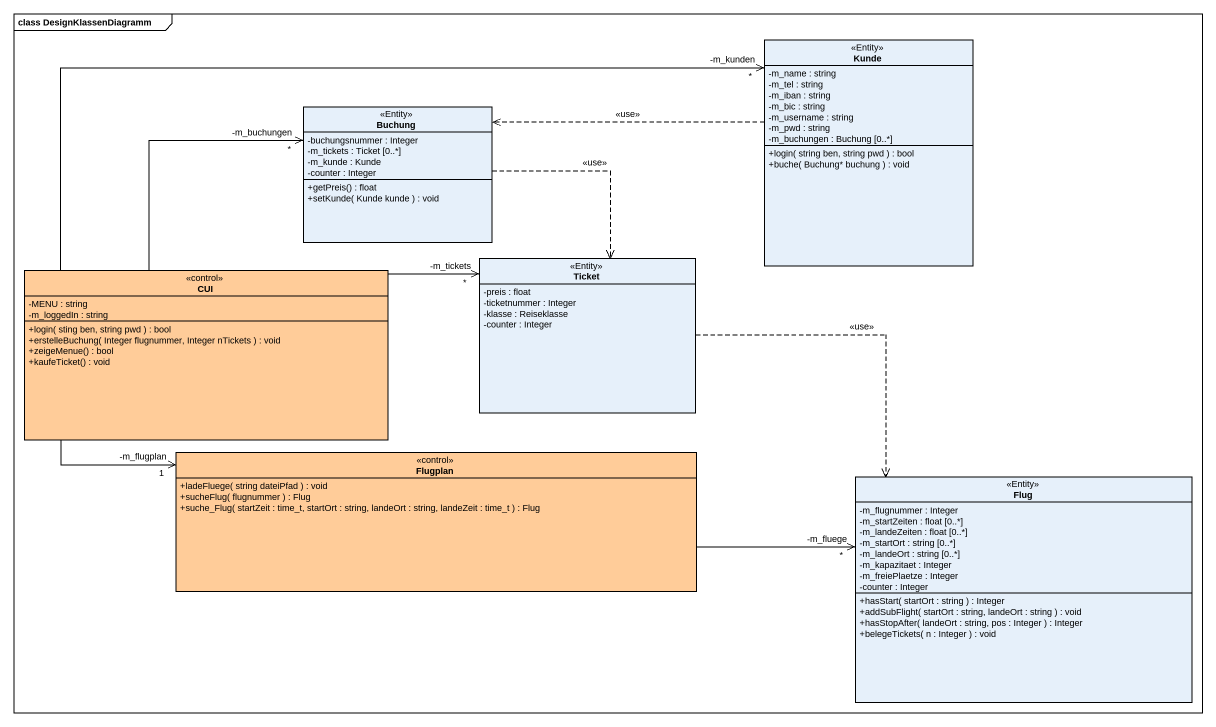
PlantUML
@startuml
mainframe class DesignKlassenDiagramm
hide circle
hide empty members
skinparam classAttributeIconSize 0
class Kunde <<Entity>> {
  -m_name : string
  -m_tel : string
  -m_iban : string
  -m_bic : string
  -m_username : string
  -m_pwd : string
  -m_buchungen : Buchung [0..*]
  +login( string ben, string pwd ) : bool
  +buche( Buchung* buchung ) : void
}
class Buchung <<Entity>> {
  -buchungsnummer : Integer
  -m_tickets : Ticket [0..*]
  -m_kunde : Kunde
  -counter : Integer
  +getPreis() : float
  +setKunde( Kunde kunde ) : void
}
class CUI <<control>> #FFCC99 {
  -MENU : string
  -m_loggedIn : string
  +login( sting ben, string pwd ) : bool
  +erstelleBuchung( Integer flugnummer, Integer nTickets ) : void
  +zeigeMenue() : bool
  +kaufeTicket() : void
}
class Ticket <<Entity>> {
  -preis : float
  -ticketnummer : Integer
  -klasse : Reiseklasse
  -counter : Integer
}
class Flugplan <<control>> #FFCC99 {
  +ladeFluege( string dateiPfad ) : void
  +sucheFlug( flugnummer ) : Flug
  +suche_Flug( startZeit : time_t, startOrt : string, landeOrt : string, landeZeit : time_t ) : Flug
}
class Flug <<Entity>> {
  -m_flugnummer : Integer
  -m_startZeiten : float [0..*]
  -m_landeZeiten : float [0..*]
  -m_startOrt : string [0..*]
  -m_landeOrt : string [0..*]
  -m_kapazitaet : Integer
  -m_freiePlaetze : Integer
  -counter : Integer
  +hasStart( startOrt : string ) : Integer
  +addSubFlight( startOrt : string, landeOrt : string ) : void
  +hasStopAfter( landeOrt : string, pos : Integer ) : Integer
  +belegeTickets( n : Integer ) : void
}
Kunde .left.> Buchung : <<use>>
Buchung ..> Ticket : <<use>>
CUI -right-> "*\n-m_kunden" Kunde
CUI -up-> "*\n-m_buchungen" Buchung
CUI -right-> "*\n-m_tickets" Ticket
CUI --> "1\n-m_flugplan" Flugplan
Ticket .right.> Flug : <<use>>
Flugplan -right-> "*\n-m_fluege" Flug
@enduml
